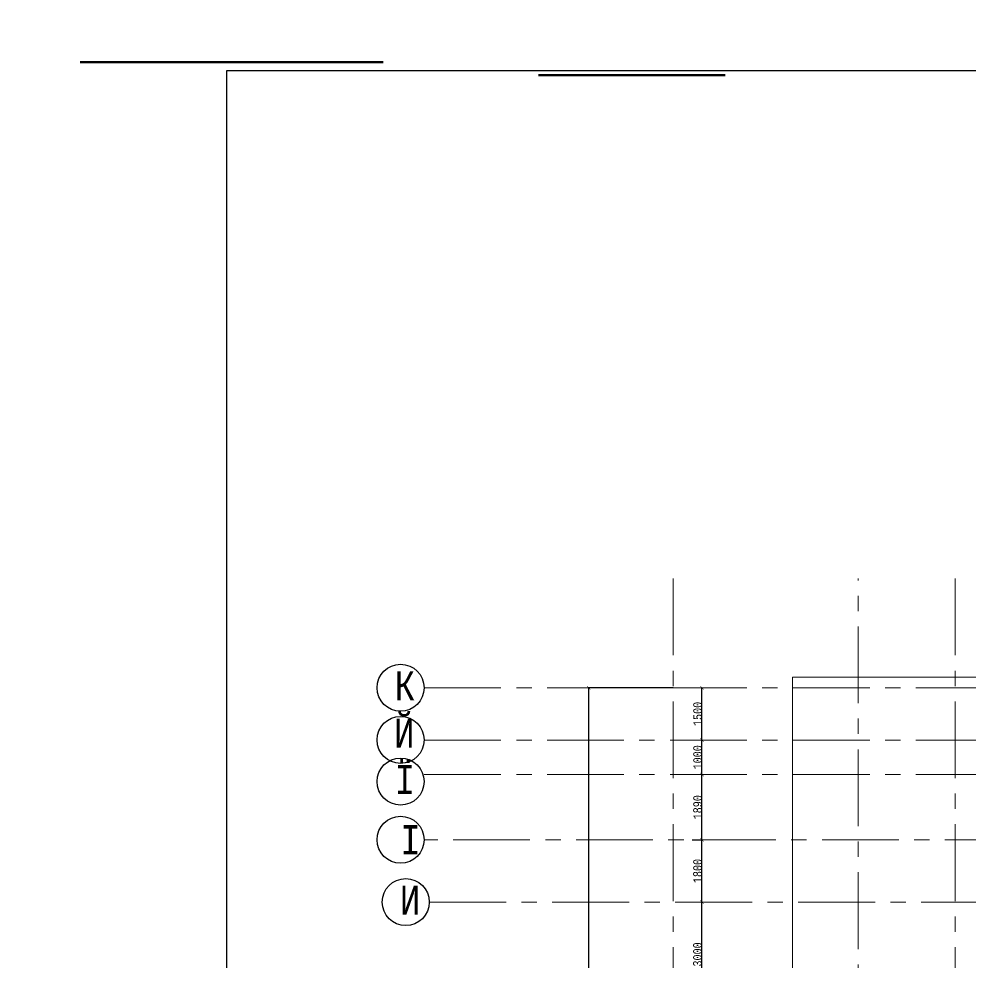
# Model space of a CAD drawing. Header units: millimetres. Extents: x -689206 to 4969298, y -1019800 to 703299.
# Drawn here: x 344949 to 372481, y -616136 to -588819 of the extents above; entities that cross this region are included whole.
import ezdxf

# ---------------------------------------------------------------- set-up
doc = ezdxf.new("R2010")
doc.units = ezdxf.units.MM
doc.linetypes.add('осеваяX2', pattern=[101.6, 63.5, -12.7, 12.7, -12.7])
doc.layers.add('внешняярамка', color=7, linetype='Continuous', lineweight=5, plot=False)
for name, color, linetype, lineweight in [('РАЗМЕРЫ', 7, 'Continuous', 9), ('стены', 7, 'Continuous', 20), ('Штамп', 7, 'Continuous', 5)]:
    doc.layers.add(name, color=color, linetype=linetype, lineweight=lineweight)
doc.layers.add('сетка', color=104, linetype='Continuous')
doc.styles.add('Аннотативный', font='isocteur.ttf', dxfattribs={"width": 0.7, "height": 250})
doc.dimstyles.new('Аннотативный', dxfattribs={"dimscale": 0, "dimtxt": 250, "dimasz": 100, "dimexe": 1.25, "dimexo": 0.625, "dimtad": 1, "dimdec": 0, "dimtxsty": 'Аннотативный', "dimblk": 'ARCHTICK', "dimcen": 2.5, "dimadec": 0, "dimazin": 0, "dimtfac": 1, "dimtdec": 0, "dimtmove": 0, "dimatfit": 3, "dimfxl": 1, "dimarcsym": 0})

# ---------------------------------------------------------------- blocks, each defined once
blk = doc.blocks.new('_ArchTick')
at = {"color": 0, "linetype": 'ByBlock', "const_width": 0.15}
blk.add_lwpolyline([(-0.5, -0.5), (0.5, 0.5)], dxfattribs=at)
blk = doc.blocks.new('*D3776')
at = {"layer": 'Defpoints', "color": 0, "lineweight": 0, "ltscale": 35, "transparency": 16777216}
for p in [(364699, -614376), (364699, -614376), (364699, -617403)]:
    blk.add_point(p, dxfattribs=at)
at = {"layer": 'РАЗМЕРЫ', "color": 0, "lineweight": -2, "ltscale": 35, "transparency": 16777216}
for p, q in [((364699, -617403), (364699, -614376)), ((364700, -614376), (364700, -614376)), ((364700, -617403), (364700, -617403))]:
    blk.add_line(p, q, dxfattribs=at)
at = {"layer": 'РАЗМЕРЫ', "color": 0, "lineweight": -2, "ltscale": 35, "transparency": 16777216, "xscale": 100, "yscale": 100, "zscale": 100}
for p, rotation in [((364699, -614376), 90), ((364699, -617403), 270)]:
    blk.add_blockref('_ArchTick', p, dxfattribs=dict(at, rotation=rotation))
at = {"layer": 'РАЗМЕРЫ', "color": 0, "lineweight": 5, "ltscale": 35, "transparency": 16777216, "insert": (364573, -615889), "char_height": 250, "attachment_point": 5, "rotation": 90, "style": 'Аннотативный'}
blk.add_mtext('3000', dxfattribs=at)
blk = doc.blocks.new('*D3777')
at = {"layer": 'Defpoints', "color": 0, "lineweight": 0, "ltscale": 35, "transparency": 16777216}
for p in [(364415, -612574), (364700, -612574), (364700, -614376)]:
    blk.add_point(p, dxfattribs=at)
at = {"layer": 'РАЗМЕРЫ', "color": 0, "lineweight": -2, "ltscale": 35, "transparency": 16777216}
for p, q in [((364416, -612574), (364701, -612574)), ((364700, -614376), (364700, -612574)), ((364701, -614376), (364701, -614376))]:
    blk.add_line(p, q, dxfattribs=at)
at = {"layer": 'РАЗМЕРЫ', "color": 0, "lineweight": -2, "ltscale": 35, "transparency": 16777216, "xscale": 100, "yscale": 100, "zscale": 100}
for p, rotation in [((364700, -612574), 90), ((364700, -614376), 270)]:
    blk.add_blockref('_ArchTick', p, dxfattribs=dict(at, rotation=rotation))
at = {"layer": 'РАЗМЕРЫ', "color": 0, "lineweight": 5, "ltscale": 35, "transparency": 16777216, "insert": (364575, -613475), "char_height": 250, "attachment_point": 5, "rotation": 90, "style": 'Аннотативный'}
blk.add_mtext('1800', dxfattribs=at)
blk = doc.blocks.new('*D3778')
at = {"layer": 'Defpoints', "color": 0, "lineweight": 0, "ltscale": 35, "transparency": 16777216}
for p in [(364701, -610684), (364701, -610684), (364701, -612574)]:
    blk.add_point(p, dxfattribs=at)
at = {"layer": 'РАЗМЕРЫ', "color": 0, "lineweight": -2, "ltscale": 35, "transparency": 16777216}
for p, q in [((364701, -612574), (364701, -610684)), ((364702, -610684), (364703, -610684)), ((364702, -612574), (364703, -612574))]:
    blk.add_line(p, q, dxfattribs=at)
at = {"layer": 'РАЗМЕРЫ', "color": 0, "lineweight": -2, "ltscale": 35, "transparency": 16777216, "xscale": 100, "yscale": 100, "zscale": 100}
for p, rotation in [((364701, -610684), 90), ((364701, -612574), 270)]:
    blk.add_blockref('_ArchTick', p, dxfattribs=dict(at, rotation=rotation))
at = {"layer": 'РАЗМЕРЫ', "color": 0, "lineweight": 5, "ltscale": 35, "transparency": 16777216, "insert": (364576, -611629), "char_height": 250, "attachment_point": 5, "rotation": 90, "style": 'Аннотативный'}
blk.add_mtext('1890', dxfattribs=at)
blk = doc.blocks.new('*D3779')
at = {"layer": 'Defpoints', "color": 0, "lineweight": 0, "ltscale": 35, "transparency": 16777216}
for p in [(364701, -609684), (364701, -609684), (364701, -610684)]:
    blk.add_point(p, dxfattribs=at)
at = {"layer": 'РАЗМЕРЫ', "color": 0, "lineweight": -2, "ltscale": 35, "transparency": 16777216}
for p, q in [((364701, -610684), (364701, -609684)), ((364702, -609684), (364703, -609684)), ((364702, -610684), (364703, -610684))]:
    blk.add_line(p, q, dxfattribs=at)
at = {"layer": 'РАЗМЕРЫ', "color": 0, "lineweight": -2, "ltscale": 35, "transparency": 16777216, "xscale": 100, "yscale": 100, "zscale": 100}
for p, rotation in [((364701, -609684), 90), ((364701, -610684), 270)]:
    blk.add_blockref('_ArchTick', p, dxfattribs=dict(at, rotation=rotation))
at = {"layer": 'РАЗМЕРЫ', "color": 0, "lineweight": 5, "ltscale": 35, "transparency": 16777216, "insert": (364576, -610184), "char_height": 250, "attachment_point": 5, "rotation": 90, "style": 'Аннотативный'}
blk.add_mtext('1000', dxfattribs=at)
blk = doc.blocks.new('*D3672')
at = {"layer": 'Defpoints', "color": 0, "lineweight": 0, "ltscale": 35, "transparency": 16777216}
for p in [(364701, -608174), (364701, -608174), (364701, -609684)]:
    blk.add_point(p, dxfattribs=at)
at = {"layer": 'РАЗМЕРЫ', "color": 0, "lineweight": -2, "ltscale": 35, "transparency": 16777216}
for p, q in [((364701, -609684), (364701, -608174)), ((364702, -608174), (364703, -608174)), ((364702, -609684), (364703, -609684))]:
    blk.add_line(p, q, dxfattribs=at)
at = {"layer": 'РАЗМЕРЫ', "color": 0, "lineweight": -2, "ltscale": 35, "transparency": 16777216, "xscale": 100, "yscale": 100, "zscale": 100}
for p, rotation in [((364701, -608174), 90), ((364701, -609684), 270)]:
    blk.add_blockref('_ArchTick', p, dxfattribs=dict(at, rotation=rotation))
at = {"layer": 'РАЗМЕРЫ', "color": 0, "lineweight": 5, "ltscale": 35, "transparency": 16777216, "insert": (364576, -608929), "char_height": 250, "attachment_point": 5, "rotation": 90, "style": 'Аннотативный'}
blk.add_mtext('1500', dxfattribs=at)
blk = doc.blocks.new('*D3673')
at = {"layer": 'Defpoints', "color": 0, "lineweight": 0, "ltscale": 35, "transparency": 16777216}
for p in [(361425, -608174), (363868, -608174), (363868, -645878)]:
    blk.add_point(p, dxfattribs=at)
at = {"layer": 'РАЗМЕРЫ', "color": 0, "lineweight": -2, "ltscale": 35, "transparency": 16777216}
for p, q in [((363867, -608174), (361424, -608174)), ((361425, -645878), (361425, -608174)), ((363867, -645878), (361424, -645878))]:
    blk.add_line(p, q, dxfattribs=at)
at = {"layer": 'РАЗМЕРЫ', "color": 0, "lineweight": -2, "ltscale": 35, "transparency": 16777216, "xscale": 100, "yscale": 100, "zscale": 100}
for p, rotation in [((361425, -608174), 90), ((361425, -645878), 270)]:
    blk.add_blockref('_ArchTick', p, dxfattribs=dict(at, rotation=rotation))
at = {"layer": 'РАЗМЕРЫ', "color": 0, "lineweight": 5, "ltscale": 35, "transparency": 16777216, "insert": (361300, -627026), "char_height": 250, "attachment_point": 5, "rotation": 90, "style": 'Аннотативный'}
blk.add_mtext('37703', dxfattribs=at)

msp = doc.modelspace()

# ---------------------------------------------------------------- linework, layer by layer
at = {"color": 7, "lineweight": 53, "true_color": 0xffffff}
for p, q in [((355289.4, -590066.7), (346720, -590066.7)), ((346915.9, -590066.7), (355485.3, -590066.7)), ((359972.5, -590445), (365371.4, -590445))]:
    msp.add_line(p, q, dxfattribs=at)
at = {"layer": 'внешняярамка', "lineweight": 5, "ltscale": 50, "const_width": 3}
msp.add_lwpolyline([(344950.9, -677848.6), (470849.6, -677848.6), (470849.6, -588820.3), (344950.9, -588820.3), (344950.9, -677848.6)], dxfattribs=at)
at = {"layer": 'РАЗМЕРЫ', "linetype": 'осеваяX2', "lineweight": 5, "ltscale": 35}
for p, q in [((369217.9, -654848), (369217.9, -605010.3)), ((372028.5, -605010.3), (372028.5, -654848)), ((356665.2, -608174.2), (423867.9, -608175.4)), ((423735.2, -612573.6), (356665.2, -612573.6))]:
    msp.add_line(p, q, dxfattribs=at)
at = {"layer": 'РАЗМЕРЫ', "lineweight": 5, "ltscale": 35}
msp.add_lwpolyline([(367318.5, -646190.4), (420069.4, -646190.4), (420069.4, -607865.7), (367318.5, -607865.7)], close=True, dxfattribs=at)
at = {"layer": 'сетка', "color": 0}
for centre in [(355984.4, -608172), (355984.4, -609681.4), (355984.4, -610885.3), (355984.4, -612571.4), (356134.4, -614373.4)]:
    msp.add_circle(centre, 680.7, dxfattribs=at)
at = {"layer": 'стены', "linetype": 'осеваяX2', "lineweight": 5, "ltscale": 35}
for p, q in [((363867.9, -605010.3), (363867.9, -645877.7)), ((356665.2, -609683.6), (423867.9, -609683.6)), ((356665.2, -610683.6), (423867.9, -610683.6)), ((356815.2, -614375.7), (423867.9, -614375.7))]:
    msp.add_line(p, q, dxfattribs=at)
at = {"layer": 'Штамп', "lineweight": 30}
msp.add_lwpolyline([(350946.1, -676349.8), (469350.8, -676349.8), (469350.8, -590319.1), (350946.1, -590319.1)], close=True, dxfattribs=at)

# ---------------------------------------------------------------- texts
at = {"layer": 'РАЗМЕРЫ', "lineweight": 5, "ltscale": 35, "char_height": 841.3, "width": 7009.377, "attachment_point": 1, "style": 'Аннотативный'}
for s, insert in [('К', (355813.5, -607695.3)), ('Й', (355795.9, -609063.8)), ('Ї', (355813.5, -610408.6)), ('І', (355972.1, -612147.5)), ('И', (355963.5, -613896.7))]:
    msp.add_mtext(s, dxfattribs=dict(at, insert=insert))

# ---------------------------------------------------------------- dimensions: what is measured, and where the dimension line sits
at = {"layer": 'РАЗМЕРЫ', "lineweight": 5, "ltscale": 35}
for base, p1, p2, picture, middle in [((361425.2, -608174.3), (363867.9, -645877.7), (363867.9, -608174.3), '*D3673', (361299.5, -627026)), ((364701.4, -609683.6), (364701.4, -610683.6), (364701.4, -609683.6), '*D3779', (364575.8, -610183.6)), ((364701.4, -610683.6), (364701.4, -612573.6), (364701.4, -610683.6), '*D3778', (364575.8, -611628.6))]:
    dim = msp.add_linear_dim(base=base, p1=p1, p2=p2, angle=90, dimstyle='Аннотативный', dxfattribs=at)
    dim.commit()
    dim.dimension.update_dxf_attribs({"geometry": picture, "text_midpoint": middle})
for base, p1, p2, text, picture, middle in [((364701.4, -608174.3), (364701.4, -609683.6), (364701.4, -608174.3), '1500', '*D3672', (364575.8, -608929)), ((364700.2, -612573.6), (364700.2, -614375.7), (364415.4, -612573.6), '1800', '*D3777', (364574.5, -613474.6)), ((364698.9, -614375.7), (364698.9, -617403.1), (364698.9, -614375.7), '3000', '*D3776', (364573.3, -615889.4))]:
    dim = msp.add_linear_dim(base=base, p1=p1, p2=p2, angle=90, text=text, dimstyle='Аннотативный', dxfattribs=at)
    dim.commit()
    dim.dimension.update_dxf_attribs({"geometry": picture, "text_midpoint": middle})

doc.saveas('drawing.dxf')
